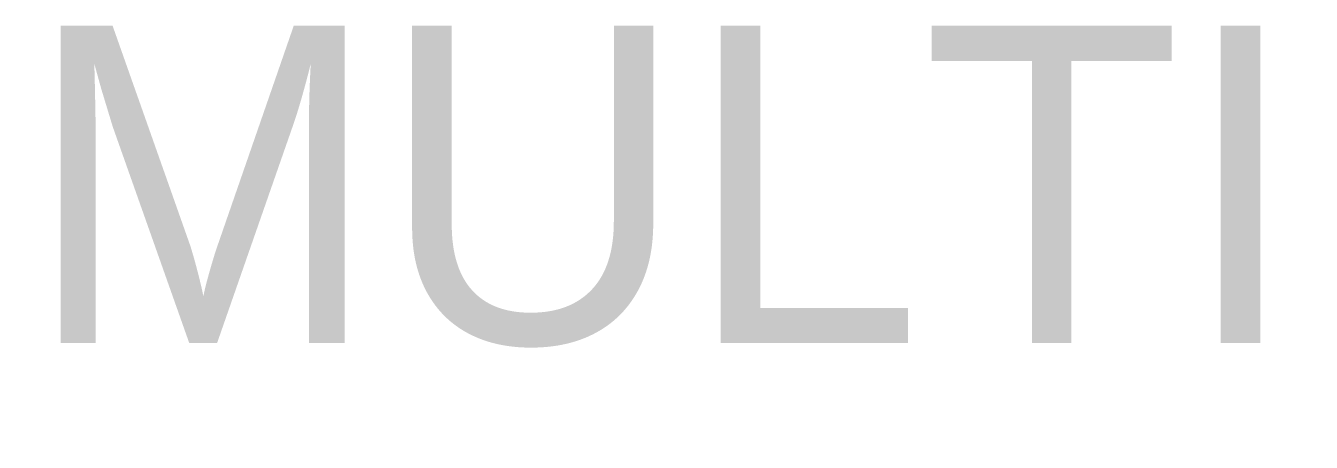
# Model space of a CAD drawing. Header units: millimetres. Extents: x 0 to 10.1, y -0.8 to 2.5.
import ezdxf

# ---------------------------------------------------------------- set-up
doc = ezdxf.new("R2010")
doc.units = ezdxf.units.MM

msp = doc.modelspace()

# ---------------------------------------------------------------- texts
msp.add_attdef('MULTI', (0, 0), '', height=2.5)

doc.saveas('drawing.dxf')
